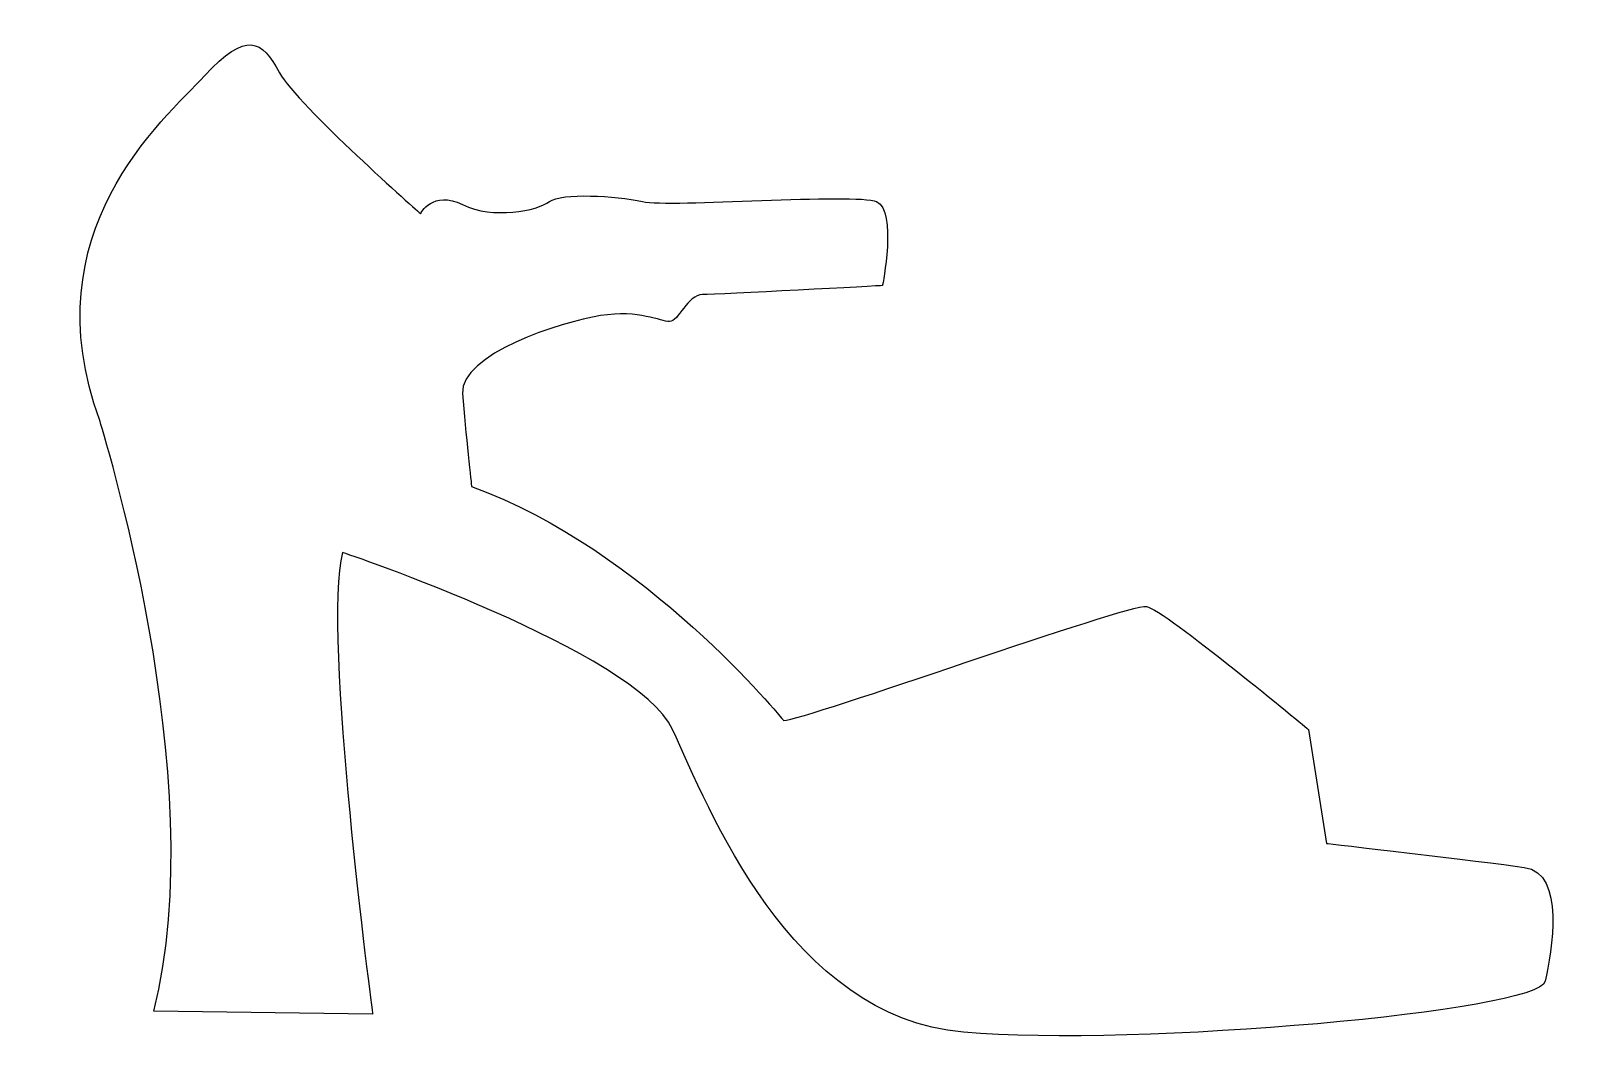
# Model space of a CAD drawing. Header units: centimetres. Extents: x -10.3 to 9.9, y -6.7 to 6.7.
import ezdxf

# ---------------------------------------------------------------- set-up
doc = ezdxf.new("R2010")
doc.units = ezdxf.units.CM
doc.header["$MEASUREMENT"] = 0
doc.layers.add('Camada 1', color=7, linetype='Continuous')

msp = doc.modelspace()

# ---------------------------------------------------------------- linework, layer by layer
at = {"layer": 'Camada 1'}
msp.add_open_spline([(-9.42679, 1.5759), (-9.42679, 1.5759), (-7.92798, -3.15715), (-8.71683, -6.19449), (-8.71683, -6.19449), (-8.71683, -6.19449), (-5.8375, -6.23386), (-5.8375, -6.23386), (-5.8375, -6.23386), (-5.8375, -6.23386), (-6.50795, -1.18505), (-6.23181, -0.15956), (-6.23181, -0.15956), (-6.23181, -0.15956), (-2.36649, -1.46118), (-1.89307, -2.4867), (-1.89307, -2.4867), (-1.41989, -3.5123), (-0.35489, -6.27323), (1.93299, -6.4705), (1.93299, -6.4705), (4.22063, -6.66777), (9.50613, -6.19446), (9.58487, -5.79991), (9.58487, -5.79991), (9.66387, -5.4055), (9.86104, -4.38), (9.30883, -4.30112), (9.30883, -4.30112), (8.75651, -4.22225), (6.70552, -3.98558), (6.70552, -3.98558), (6.70552, -3.98558), (6.70552, -3.98558), (6.46888, -2.48669), (6.46888, -2.48669), (6.46888, -2.48669), (6.46888, -2.48669), (4.57565, -0.90898), (4.33901, -0.8695), (4.33901, -0.8695), (4.10226, -0.83), (-0.15761, -2.36839), (-0.43368, -2.36839), (-0.43368, -2.36839), (-0.43368, -2.36839), (-2.24811, -0.12012), (-4.53589, 0.70832), (-4.53589, 0.70832), (-4.53589, 0.70832), (-4.61476, 1.41817), (-4.65416, 1.93107), (-4.65416, 1.93107), (-4.69366, 2.44375), (-3.35252, 2.87767), (-2.8397, 2.95646), (-2.8397, 2.95646), (-2.32702, 3.03544), (-2.05087, 2.87767), (-1.93258, 2.87767), (-1.93258, 2.87767), (-1.81421, 2.87767), (-1.69594, 3.23261), (-1.49866, 3.23261), (-1.49866, 3.23261), (-1.30141, 3.23261), (0.86785, 3.35093), (0.86785, 3.35093), (0.86785, 3.35093), (0.86785, 3.35093), (1.0651, 4.33698), (0.78906, 4.45538), (0.78906, 4.45538), (0.51289, 4.57365), (-1.9326, 4.37651), (-2.28765, 4.45538), (-2.28765, 4.45538), (-2.64267, 4.5342), (-3.35255, 4.57365), (-3.51042, 4.45538), (-3.51042, 4.45538), (-3.66819, 4.33698), (-4.25975, 4.21874), (-4.65419, 4.41588), (-4.65419, 4.41588), (-5.0486, 4.61315), (-5.20638, 4.29761), (-5.20638, 4.29761), (-5.20638, 4.29761), (-5.20638, 4.29761), (-6.82347, 5.7175), (-7.06014, 6.15134), (-7.06014, 6.15134), (-7.29678, 6.58526), (-7.49406, 6.7036), (-8.04627, 6.11194), (-8.04627, 6.11194), (-8.59843, 5.52033), (-10.33388, 4.06086), (-9.42679, 1.5759)], degree=3, knots=[0, 0, 0, 0, 0.03846154, 0.03846154, 0.03846154, 0.03846154, 0.07692308, 0.07692308, 0.07692308, 0.07692308, 0.11538462, 0.11538462, 0.11538462, 0.11538462, 0.15384615, 0.15384615, 0.15384615, 0.15384615, 0.19230769, 0.19230769, 0.19230769, 0.19230769, 0.23076923, 0.23076923, 0.23076923, 0.23076923, 0.26923077, 0.26923077, 0.26923077, 0.26923077, 0.30769231, 0.30769231, 0.30769231, 0.30769231, 0.34615385, 0.34615385, 0.34615385, 0.34615385, 0.38461538, 0.38461538, 0.38461538, 0.38461538, 0.42307692, 0.42307692, 0.42307692, 0.42307692, 0.46153846, 0.46153846, 0.46153846, 0.46153846, 0.5, 0.5, 0.5, 0.5, 0.53846154, 0.53846154, 0.53846154, 0.53846154, 0.57692308, 0.57692308, 0.57692308, 0.57692308, 0.61538462, 0.61538462, 0.61538462, 0.61538462, 0.65384615, 0.65384615, 0.65384615, 0.65384615, 0.69230769, 0.69230769, 0.69230769, 0.69230769, 0.73076923, 0.73076923, 0.73076923, 0.73076923, 0.76923077, 0.76923077, 0.76923077, 0.76923077, 0.80769231, 0.80769231, 0.80769231, 0.80769231, 0.84615385, 0.84615385, 0.84615385, 0.84615385, 0.88461538, 0.88461538, 0.88461538, 0.88461538, 0.92307692, 0.92307692, 0.92307692, 0.92307692, 1, 1, 1, 1], dxfattribs=at)

doc.saveas('drawing.dxf')
